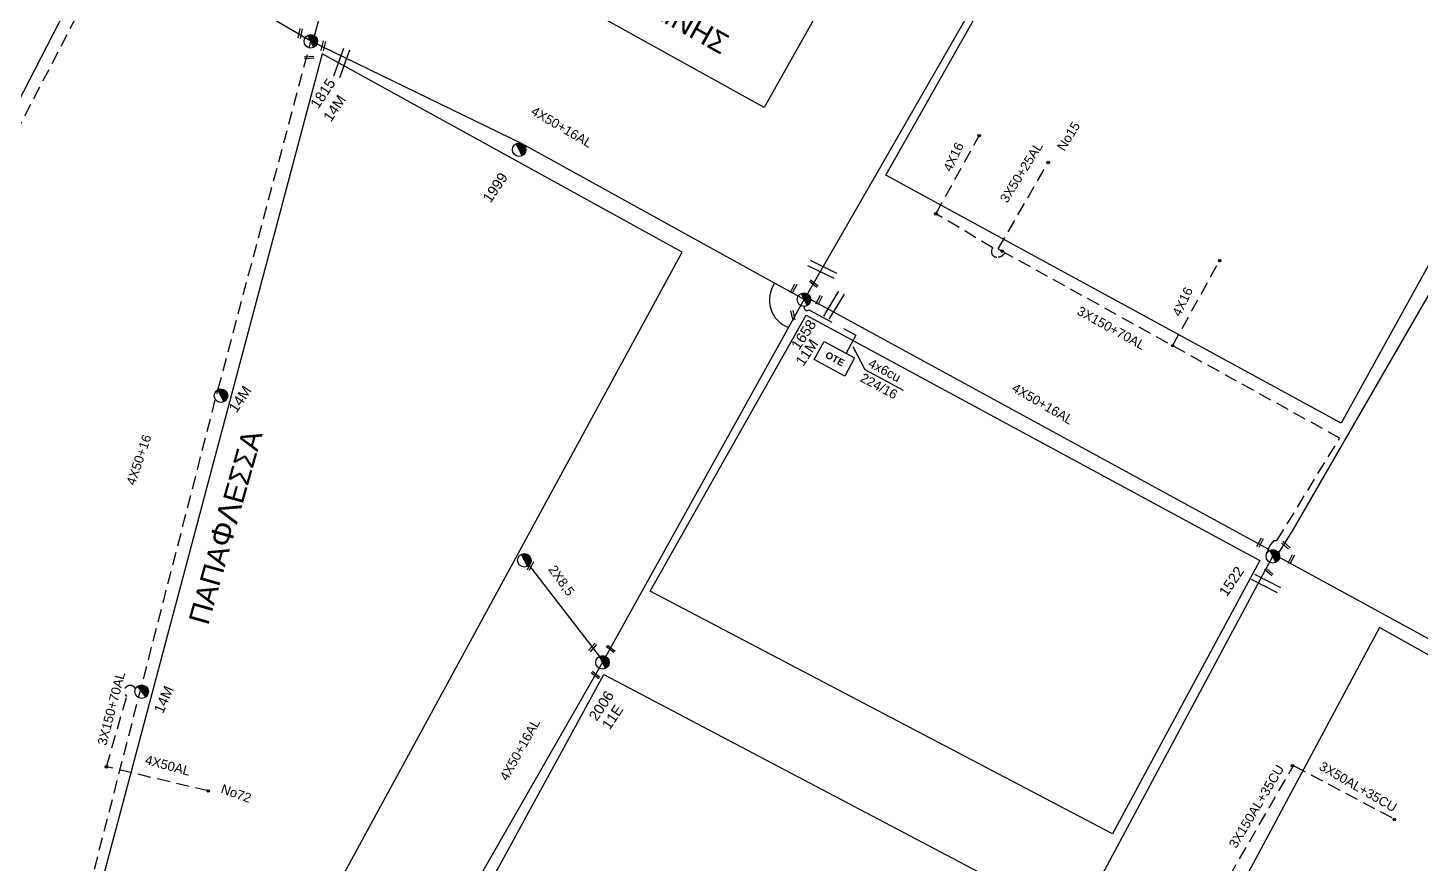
# Model space of a CAD drawing. Header units: millimetres. Extents: x 2101 to 3312, y 775 to 1363.
# Drawn here: x 2947 to 3082.1, y 861.4 to 942.5 of the extents above; entities that cross this region are included whole.
import ezdxf

# ---------------------------------------------------------------- set-up
doc = ezdxf.new("R2010")
doc.units = ezdxf.units.MM
doc.linetypes.add('DASHED', pattern=[19.05, 12.7, -6.35])
for name, color, linetype in [('Pillar OTE', 7, 'Continuous'), ('Άγνωστα', 7, 'Continuous'), ('Γέφυρες Εναέριου Δικτύου', 7, 'Continuous'), ('Γυμνά εναέρια ΧΤ (3Φ)   4x50AL', 7, 'Continuous'), ('Γυμνά εναέρια ΧΤ και ΦΟΠ (3Φ)   4x50+16AL', 7, 'Continuous'), ('Εναέρια παροχή ΧΤ 4x16', 7, 'SYN_LINE'), ('Επιγραφές - Σχήματα', 7, 'Continuous'), ('Καλώδια ΧΤ   3x150+70AL', 7, 'DASHED'), ('Καλώδια ΧΤ   3x150AL+50CU', 7, 'DASHED'), ('Μηχανική τομή', 7, 'Continuous'), ('Στύλος ΦΜ', 7, 'Continuous'), ('Στύλος ΦΜ @ 1', 7, 'Continuous'), ('Συνδέσεις', 7, 'Continuous'), ('Τομή', 7, 'Continuous'), ('Υπόβαθρο ΔΕΗ', 7, 'Continuous'), ('Υπόγεια Καλώδια Δικτύου ΧΤ   .10', 7, 'DASHED'), ('Υπόγεια καλώδια Παροχών ΧΤ   4x6', 7, 'DASHED')]:
    doc.layers.add(name, color=color, linetype=linetype)
doc.styles.add('arial', font='arial.ttf')
doc.styles.get("Standard").update_dxf_attribs({"font": 'arial.ttf'})
doc.linetypes.add('SYN_LINE', pattern='A,0.5,-0.0001,["/\\/\\/\\/",Standard,S=0.1,R=0,X=0,Y=-0.05],-0.25', length=0.7501)
doc.dimstyles.new('ISO-25', dxfattribs={"dimtxt": 2.5, "dimasz": 2.5, "dimexe": 1.25, "dimexo": 0.625, "dimtad": 1, "dimtxsty": 'Standard', "dimcen": 2.5, "dimadec": 0, "dimazin": 0, "dimtfac": 1, "dimtmove": 0, "dimatfit": 3, "dimfxl": 1, "dimarcsym": 0})

# ---------------------------------------------------------------- blocks, each defined once
blk = doc.blocks.new('ΥΠΑΡΧΩΝ ΤΣΙΜΕΝΤΕΝΙΟΣ ΣΤΥΛΟΣ')
at = {"layer": 'Στύλος ΦΜ'}
blk.add_hatch(color=7, dxfattribs=at).paths.add_polyline_path([(-1.29, -2.28, 0.574793), (2.62, 0, 0.268822), (1.3, 2.27)])
at = {"layer": 'Στύλος ΦΜ', "color": 7}
blk.add_line((-1.29, -2.28), (1.3, 2.27), dxfattribs=at)
blk.add_circle((0, 0), 2.62, dxfattribs=at)
at = {"layer": 'Στύλος ΦΜ', "flags": 4}
for tag, p in [('ΑΡΙΘΜΟΣ', (-4.68, 8.05)), ('ΤΥΠΟΣ', (-4.91, 3.03))]:
    blk.add_attdef(tag, p, '', height=4, dxfattribs=at)
blk = doc.blocks.new('ΤΟΜΗ')
at = {"layer": 'Τομή', "ltscale": 40}
for p, q in [((-5.68, 0), (5.68, 0)), ((5.68, -2.33), (-5.68, -2.33))]:
    blk.add_line(p, q, dxfattribs=at)
blk = doc.blocks.new('ΜΗΧΑΝΙΚΗ ΤΟΜΗ')
at = {"layer": 'Μηχανική τομή', "ltscale": 40}
for p, q in [((-1.89, 0.78), (1.89, 0.78)), ((1.89, 0), (-1.89, 0))]:
    blk.add_line(p, q, dxfattribs=at)
blk = doc.blocks.new('_ΣΥΝΔΕΣΗ')
at = {"layer": 'Συνδέσεις', "linetype": 'SYN_LINE', "ltscale": 40}
blk.add_hatch(color=256, dxfattribs=at).paths.add_polyline_path([(0.5, -0.01, 1), (-0.5, -0.01, 1)])
at = {"layer": 'Συνδέσεις'}
blk.add_circle((0, -0.01), 0.5, dxfattribs=at)
blk = doc.blocks.new('PILLAR ΟΤΕ')
at = {"layer": 'Pillar OTE', "ltscale": 40}
blk.add_lwpolyline([(-3.31, 2.02), (3.39, 2.02), (3.39, -1.99), (-3.31, -1.99)], close=True, dxfattribs=at)
at = {"layer": 'Pillar OTE', "insert": (-1.81, 0.71), "char_height": 1.3575, "width": 109.961, "attachment_point": 1}
blk.add_mtext('{\\fArial|b1|i0|c161|p34;OTE}', dxfattribs=at)

msp = doc.modelspace()

# ---------------------------------------------------------------- linework, layer by layer
at = {"layer": 'Άγνωστα', "color": 5}
msp.add_lwpolyline([(2974.43, 941.21), (2956.01, 951.99)], dxfattribs=at)
at = {"layer": 'Άγνωστα', "color": 2, "linetype": 'DASHED', "ltscale": 0.1}
for points in [[(3041.11, 921.07), (3045.95, 929.46)], [(3069.74, 870.96), (3079.65, 865.72)]]:
    msp.add_lwpolyline(points, dxfattribs=at)
at = {"layer": 'Άγνωστα', "color": 4}
msp.add_lwpolyline([(3041.11, 921.07), (3041.84, 920.66)], dxfattribs=at)
at = {"layer": 'Άγνωστα', "color": 151}
msp.add_lwpolyline([(3002.43, 881.56), (2995.64, 890.38)], dxfattribs=at)
at = {"layer": 'Άγνωστα', "color": 2, "linetype": 'DASHED', "ltscale": 0.1}
msp.add_lwpolyline([(3061.84, 856.74), (3061.7, 857.61, -0.286896), (3062.58, 859.69, -0.03877), (3063.56, 860.26), (3069.74, 870.96)], format="xyb", dxfattribs=at)
at = {"layer": 'Γέφυρες Εναέριου Δικτύου'}
msp.add_arc((3021.75, 916.12), 2.85, 145.2857, 249.6933, dxfattribs=at)
at = {"layer": 'Γυμνά εναέρια ΧΤ (3Φ)   4x50AL', "color": 5, "linetype": 'DASHED', "ltscale": 0.1}
msp.add_lwpolyline([(2964.48, 868.5), (2954.61, 870.85), (2956.57, 877.67), (2956.44, 877.86, -1.112402), (2957.42, 878.4, -0.426504)], format="xyb", dxfattribs=at)
at = {"layer": 'Γυμνά εναέρια ΧΤ και ΦΟΠ (3Φ)   4x50+16AL', "color": 6, "ltscale": 40}
msp.add_lwpolyline([(3029.51, 1125.46), (3069.12, 1105.23), (3103.86, 1086.65), (3068.95, 1024.4), (3067.14, 995.6), (3039.83, 946.72), (3022.27, 916.16)], dxfattribs=at)
at = {"layer": 'Γυμνά εναέρια ΧΤ και ΦΟΠ (3Φ)   4x50+16AL', "color": 27, "ltscale": 40}
msp.add_lwpolyline([(2974.79, 941.75), (2988.14, 989.81), (3008.25, 1057.3)], dxfattribs=at)
at = {"layer": 'Γυμνά εναέρια ΧΤ και ΦΟΠ (3Φ)   4x50+16AL', "color": 151, "ltscale": 40}
for points in [[(3022.27, 916.16), (2994.94, 931.27), (2974.43, 941.21)], [(2978.16, 835.96), (2987.46, 854.33), (3002.72, 880.97), (3022.27, 916.16)]]:
    msp.add_lwpolyline(points, dxfattribs=at)
at = {"layer": 'Γυμνά εναέρια ΧΤ και ΦΟΠ (3Φ)   4x50+16AL', "color": 85, "ltscale": 40}
for points in [[(3022.92, 916.16), (3067.32, 891.95)], [(3133.13, 855.24), (3132.04, 855.89), (3097.34, 875.35), (3068.38, 891.13)]]:
    msp.add_lwpolyline(points, dxfattribs=at)
at = {"layer": 'Εναέρια παροχή ΧΤ 4x16', "color": 2, "linetype": 'DASHED', "ltscale": 0.1}
for points in [[(3035.05, 924.48), (3039.25, 932.05)], [(3058.02, 911.69), (3062.58, 919.94)]]:
    msp.add_lwpolyline(points, dxfattribs=at)
at = {"layer": 'Καλώδια ΧΤ   3x150+70AL', "color": 5, "ltscale": 0.1}
for points in [[(2956.01, 951.99), (2945.06, 930.85), (2932.9, 906.92), (2925.18, 892.1), (2914.92, 873.71)], [(2952.01, 855.39), (2965.42, 907.42), (2974.43, 941.21)]]:
    msp.add_lwpolyline(points, dxfattribs=at)
at = {"layer": 'Καλώδια ΧΤ   3x150+70AL', "color": 2, "ltscale": 0.1}
msp.add_lwpolyline([(3067.19, 891.63), (3067.45, 892.27), (3067.85, 892.78), (3068.14, 892.78), (3074.22, 902.72), (3041.81, 920.66), (3041.59, 920.49, -0.116421), (3041.09, 920.27, -0.718468), (3040.58, 921.19), (3035.05, 924.48)], format="xyb", dxfattribs=at)
at = {"layer": 'Καλώδια ΧΤ   3x150AL+50CU', "color": 5, "linetype": 'Continuous', "ltscale": 0.1}
msp.add_lwpolyline([(3068.31, 891.59), (3069.72, 893.82), (3084.51, 919.47), (3096.08, 939.99), (3106.15, 958.59), (3111.48, 967.97), (3115.9, 976.42), (3119.6, 983.5), (3122.45, 988.37)], dxfattribs=at)
at = {"layer": 'Υπόβαθρο ΔΕΗ'}
for points in [[(3008.59, 1055.93), (3067.93, 1023.53), (3067.93, 1022.76), (3018.39, 934.79), (2979.9, 956.15), (3008.59, 1055.93)], [(3080.3, 1016.85), (3123.76, 993.56), (3074.38, 904.16), (3030.19, 928.22), (3080.3, 1016.85)], [(2954.55, 951.85), (2908.94, 977.03), (2861.51, 889.71), (2909.56, 864.51), (2954.55, 951.85)], [(3010.44, 920.76), (2975.53, 940), (2949.83, 843.43), (2964.2, 835.79), (3010.44, 920.76)], [(3052.19, 864.35), (3007.33, 887.89), (3022.46, 914.65), (3066.48, 890.84), (3052.19, 864.35)], [(3028.15, 909.38), (3031.87, 907.38)], [(3081.29, 790.74), (3122.61, 859.41), (3078.08, 884.37), (3031.55, 797.44), (3045.52, 789.22)], [(3020.02, 805.04), (2975.41, 829.48), (3002.85, 879.81), (3047.61, 856.23), (3020.02, 805.04)]]:
    msp.add_lwpolyline(points, dxfattribs=at)
at = {"layer": 'Υπόγεια Καλώδια Δικτύου ΧΤ   .10', "color": 2, "linetype": 'Continuous', "ltscale": 0.1}
msp.add_lwpolyline([(3028.53, 818.69), (3049.03, 856.33), (3067.74, 891.26)], dxfattribs=at)
at = {"layer": 'Υπόγεια καλώδια Παροχών ΧΤ   4x6', "color": 151, "linetype": 'DASHED', "ltscale": 0.2}
msp.add_lwpolyline([(3022.31, 915.51, 0.871873), (3022.74, 915.18), (3027.29, 912.71), (3026.35, 910.97)], format="xyb", dxfattribs=at)

# ---------------------------------------------------------------- block references
at = {"layer": 'Pillar OTE', "xscale": 0.5, "yscale": 0.5, "zscale": 0.5, "rotation": 331.5933779225589}
msp.add_blockref('PILLAR ΟΤΕ', (3025.19, 910.43), dxfattribs=at)
at = {"layer": 'Μηχανική τομή'}
for p, xscale, yscale, zscale, rotation in [((2973.3, 942), 0.2499999999999996, 0.2499999999999996, 0.2499999999999996, 257.0310363088863), ((2975.55, 940.79), 0.2499999999999996, 0.2499999999999996, 0.2499999999999996, 257.0310363088863), ((2974.26, 939.74), 0.2499999999999996, 0.2499999999999996, 0.2499999999999996, 184.7868945988521), ((3021.17, 917.28), 0.2499999999999997, 0.2499999999999997, 0.2499999999999997, 242.3969456361554), ((3023.15, 917.62), 0.2499999999999998, 0.2499999999999998, 0.2499999999999998, 321.4797153805059), ((3023.64, 916.17), 0.2499999999999997, 0.2499999999999997, 0.2499999999999997, 242.3969456361554), ((3021.09, 914.6), 0.2499999999999997, 0.2499999999999997, 0.2499999999999997, 282.9594307609601), ((3066.41, 892.62), 0.2499999999999997, 0.2499999999999997, 0.2499999999999997, 242.3969456361554), ((3069.05, 892.4), 0.2499999999999997, 0.2499999999999997, 0.2499999999999997, 138.1140135012389), ((2995.64, 890.38), 0.2499999999999996, 0.2499999999999996, 0.2499999999999996, 244.0620726177443), ((3069.44, 891.03), 0.2499999999999997, 0.2499999999999997, 0.2499999999999997, 242.3969456361554), ((3067.42, 889.82), 0.2499999999999997, 0.2499999999999997, 0.2499999999999997, 138.1140135012389), ((3001.68, 882.47), 0.2499999999999998, 0.2499999999999998, 0.2499999999999998, 228.3546472372023), ((3003.44, 882.21), 0.2499999999999998, 0.2499999999999998, 0.2499999999999998, 321.4797153805059), ((3001.98, 879.68), 0.2499999999999998, 0.2499999999999998, 0.2499999999999998, 321.4797153805059)]:
    msp.add_blockref('ΜΗΧΑΝΙΚΗ ΤΟΜΗ', p, dxfattribs=dict(at, xscale=xscale, yscale=yscale, zscale=zscale, rotation=rotation))
at = {"layer": 'Στύλος ΦΜ @ 1', "ltscale": 40}
ref = msp.add_blockref('ΥΠΑΡΧΩΝ ΤΣΙΜΕΝΤΕΝΙΟΣ ΣΤΥΛΟΣ', (2974.43, 941.21), dxfattribs=dict(at, xscale=0.2499999999999999, yscale=0.2499999999999999, zscale=0.2499999999999999, rotation=56.11631112796076))
ref.add_attrib('ΤΥΠΟΣ', '14M', (2976.38, 933.32), dxfattribs={"layer": 'Στύλος ΦΜ', "height": 1, "rotation": 56.1163, "flags": 4})
ref.add_attrib('ΑΡΙΘΜΟΣ', '1815', (2975.14, 934.59), dxfattribs={"layer": 'Στύλος ΦΜ', "height": 1, "rotation": 56.1163, "flags": 4})
ref = msp.add_blockref('ΥΠΑΡΧΩΝ ΤΣΙΜΕΝΤΕΝΙΟΣ ΣΤΥΛΟΣ', (2994.63, 930.7), dxfattribs=dict(at, xscale=0.2499999999999999, yscale=0.2499999999999999, zscale=0.2499999999999999, rotation=56.11631112796076))
ref.add_attrib('ΤΥΠΟΣ', '1999', (2991.86, 925.46), dxfattribs={"layer": 'Στύλος ΦΜ', "height": 1, "rotation": 56.1163, "flags": 4})
ref = msp.add_blockref('ΥΠΑΡΧΩΝ ΤΣΙΜΕΝΤΕΝΙΟΣ ΣΤΥΛΟΣ', (3022.27, 916.16), dxfattribs=dict(at, xscale=0.2499999999999999, yscale=0.2499999999999999, zscale=0.2499999999999999, rotation=56.11631112796076))
ref.add_attrib('ΤΥΠΟΣ', '11M', (3022.19, 909.63), dxfattribs={"layer": 'Στύλος ΦΜ', "height": 1, "rotation": 56.1163, "flags": 4})
ref.add_attrib('ΑΡΙΘΜΟΣ', '1658', (3021.77, 911.2), dxfattribs={"layer": 'Στύλος ΦΜ', "height": 1, "rotation": 56.1163, "flags": 4})
ref = msp.add_blockref('ΥΠΑΡΧΩΝ ΤΣΙΜΕΝΤΕΝΙΟΣ ΣΤΥΛΟΣ', (2965.71, 906.84), dxfattribs=dict(at, xscale=0.2499999999999999, yscale=0.2499999999999999, zscale=0.2499999999999999, rotation=56.11631112796076))
ref.add_attrib('ΤΥΠΟΣ', '14M', (2967.21, 905.1), dxfattribs={"layer": 'Στύλος ΦΜ', "height": 1, "rotation": 56.1163, "flags": 4})
ref = msp.add_blockref('ΥΠΑΡΧΩΝ ΤΣΙΜΕΝΤΕΝΙΟΣ ΣΤΥΛΟΣ', (3067.74, 891.26), dxfattribs=dict(at, xscale=0.2499999999999999, yscale=0.2499999999999999, zscale=0.2499999999999999, rotation=56.11631112796076))
ref.add_attrib('ΤΥΠΟΣ', '1522', (3063.27, 887.26), dxfattribs={"layer": 'Στύλος ΦΜ', "height": 1, "rotation": 56.1163, "flags": 4})
at = {"layer": 'Στύλος ΦΜ @ 1', "ltscale": 40, "xscale": 0.2499999999999999, "yscale": 0.2499999999999999, "zscale": 0.2499999999999999, "rotation": 56.11631112796076}
msp.add_blockref('ΥΠΑΡΧΩΝ ΤΣΙΜΕΝΤΕΝΙΟΣ ΣΤΥΛΟΣ', (2995.14, 890.87), dxfattribs=at)
at = {"layer": 'Στύλος ΦΜ @ 1', "ltscale": 40}
ref = msp.add_blockref('ΥΠΑΡΧΩΝ ΤΣΙΜΕΝΤΕΝΙΟΣ ΣΤΥΛΟΣ', (3002.72, 880.97), dxfattribs=dict(at, xscale=0.2499999999999999, yscale=0.2499999999999999, zscale=0.2499999999999999, rotation=56.11631112796076))
ref.add_attrib('ΤΥΠΟΣ', '11E', (3003.41, 874.36), dxfattribs={"layer": 'Στύλος ΦΜ', "height": 1, "rotation": 56.1163, "flags": 4})
ref.add_attrib('ΑΡΙΘΜΟΣ', '2006', (3002.15, 875.2), dxfattribs={"layer": 'Στύλος ΦΜ', "height": 1, "rotation": 56.1163, "flags": 4})
ref = msp.add_blockref('ΥΠΑΡΧΩΝ ΤΣΙΜΕΝΤΕΝΙΟΣ ΣΤΥΛΟΣ', (2958.02, 878.14), dxfattribs=dict(at, xscale=0.2499999999999999, yscale=0.2499999999999999, zscale=0.2499999999999999, rotation=66.74408996906112))
ref.add_attrib('ΤΥΠΟΣ', '14M', (2960.08, 875.92), dxfattribs={"layer": 'Στύλος ΦΜ', "height": 1, "rotation": 66.7441, "flags": 4})
at = {"layer": 'Συνδέσεις', "xscale": 0.25, "yscale": 0.25, "zscale": 0.25}
for p in [(3039.25, 932.06), (3045.95, 929.46), (3035.05, 924.48), (3041.48, 920.87), (3062.58, 919.94), (3058.02, 911.69), (2954.61, 870.85), (3069.62, 870.96), (2964.48, 868.5), (3079.52, 865.73)]:
    msp.add_blockref('_ΣΥΝΔΕΣΗ', p, dxfattribs=at)
at = {"layer": 'Τομή'}
for p, xscale, yscale, zscale, rotation in [((2977.7, 939.01), 0.2499999999999992, 0.2499999999999992, 0.2499999999999992, 250.0082199941482), ((3024.15, 919.35), 0.2499999999999992, 0.2499999999999992, 0.2499999999999992, 334.206688881712), ((3025.41, 915.47), 0.2499999999999993, 0.2499999999999993, 0.2499999999999993, 238.942674910786), ((3066.94, 888.36), 0.2499999999999993, 0.2499999999999993, 0.2499999999999993, 152.5627544836951)]:
    msp.add_blockref('ΤΟΜΗ', p, dxfattribs=dict(at, xscale=xscale, yscale=yscale, zscale=zscale, rotation=rotation))

# ---------------------------------------------------------------- texts
at = {"layer": 'Άγνωστα', "ltscale": 40, "char_height": 0.9, "width": 69.1904, "attachment_point": 1, "style": 'arial'}
for s, insert, rotation in [('No15', (3046.74, 930.97), 58.0376), ('3X50+25AL ', (3041.21, 925.94), 58.0376), ('4X50+16', (2956.5, 898.37), 71.1801), ('2X8,5', (2998.15, 890.52), 305.774), ('3X150AL+35CU', (3063.41, 863.33), 59.0043), ('3X50AL+35CU', (3072.59, 871.41), 329.937), ('No72', (2965.92, 869.19), 340.3831)]:
    msp.add_mtext(s, dxfattribs=dict(at, insert=insert, rotation=rotation))
at = {"layer": 'Γυμνά εναέρια ΧΤ (3Φ)   4x50AL', "ltscale": 40, "insert": (2958.51, 872), "char_height": 0.9, "width": 69.1904, "attachment_point": 1, "rotation": 344.9419, "style": 'arial'}
msp.add_mtext('4X50AL', dxfattribs=at)
at = {"layer": 'Γυμνά εναέρια ΧΤ και ΦΟΠ (3Φ)   4x50+16AL', "ltscale": 40, "char_height": 0.9, "width": 69.1904, "attachment_point": 1, "style": 'arial'}
for insert, rotation in [((2996.15, 934.96), 329.6524), ((3042.79, 908.11), 329.6524), ((2992.69, 869.85), 60.7449)]:
    msp.add_mtext('4X50+16AL', dxfattribs=dict(at, insert=insert, rotation=rotation))
at = {"layer": 'Γυμνά εναέρια ΧΤ και ΦΟΠ (3Φ)   4x50+16AL', "ltscale": 40, "char_height": 0.9, "attachment_point": 1, "rotation": 331.5975, "style": 'arial'}
for s, insert in [('4x6cu', (3028.83, 910.5)), ('224/16', (3028.06, 909.08))]:
    msp.add_mtext_dynamic_manual_height_columns(s, width=1.8, gutter_width=12.5, heights=[0.118], dxfattribs=dict(at, insert=insert))
at = {"layer": 'Εναέρια παροχή ΧΤ 4x16', "ltscale": 40, "char_height": 0.9, "width": 69.1904, "attachment_point": 1, "rotation": 64.4927, "style": 'arial'}
for insert in [(3035.71, 928.87), (3057.94, 914.83)]:
    msp.add_mtext('4X16', dxfattribs=dict(at, insert=insert))
at = {"layer": 'Επιγραφές - Σχήματα', "ltscale": 40, "insert": (2997.56, 951.52), "char_height": 2, "width": 28.8889, "attachment_point": 1, "rotation": 330.7348, "style": 'arial'}
msp.add_mtext('ANΔPITΣAINHΣ', dxfattribs=at)
at = {"layer": 'Καλώδια ΧΤ   3x150+70AL', "ltscale": 40, "width": 69.1904, "attachment_point": 1, "style": 'arial'}
for s, insert, char_height, rotation in [('3X150+70AL', (3049.09, 915.56), 0.9, 331.1183), ('ΠAΠA{\\H1.0833x;ΦΛ}EΣΣA', (2962.38, 885.09), 2, 74.1405), ('3X150+70AL', (2953.72, 873.08), 0.9, 75.4415)]:
    msp.add_mtext(s, dxfattribs=dict(at, insert=insert, char_height=char_height, rotation=rotation))

# ---------------------------------------------------------------- leaders
at = {"layer": 'Επιγραφές - Σχήματα', "ltscale": 40}
msp.add_leader([(3026.99, 911.61), (3028.15, 909.38)], dimstyle='ISO-25', override={"dimasz": 0.5, "dimtad": 0}, dxfattribs=at)

doc.saveas('drawing.dxf')
